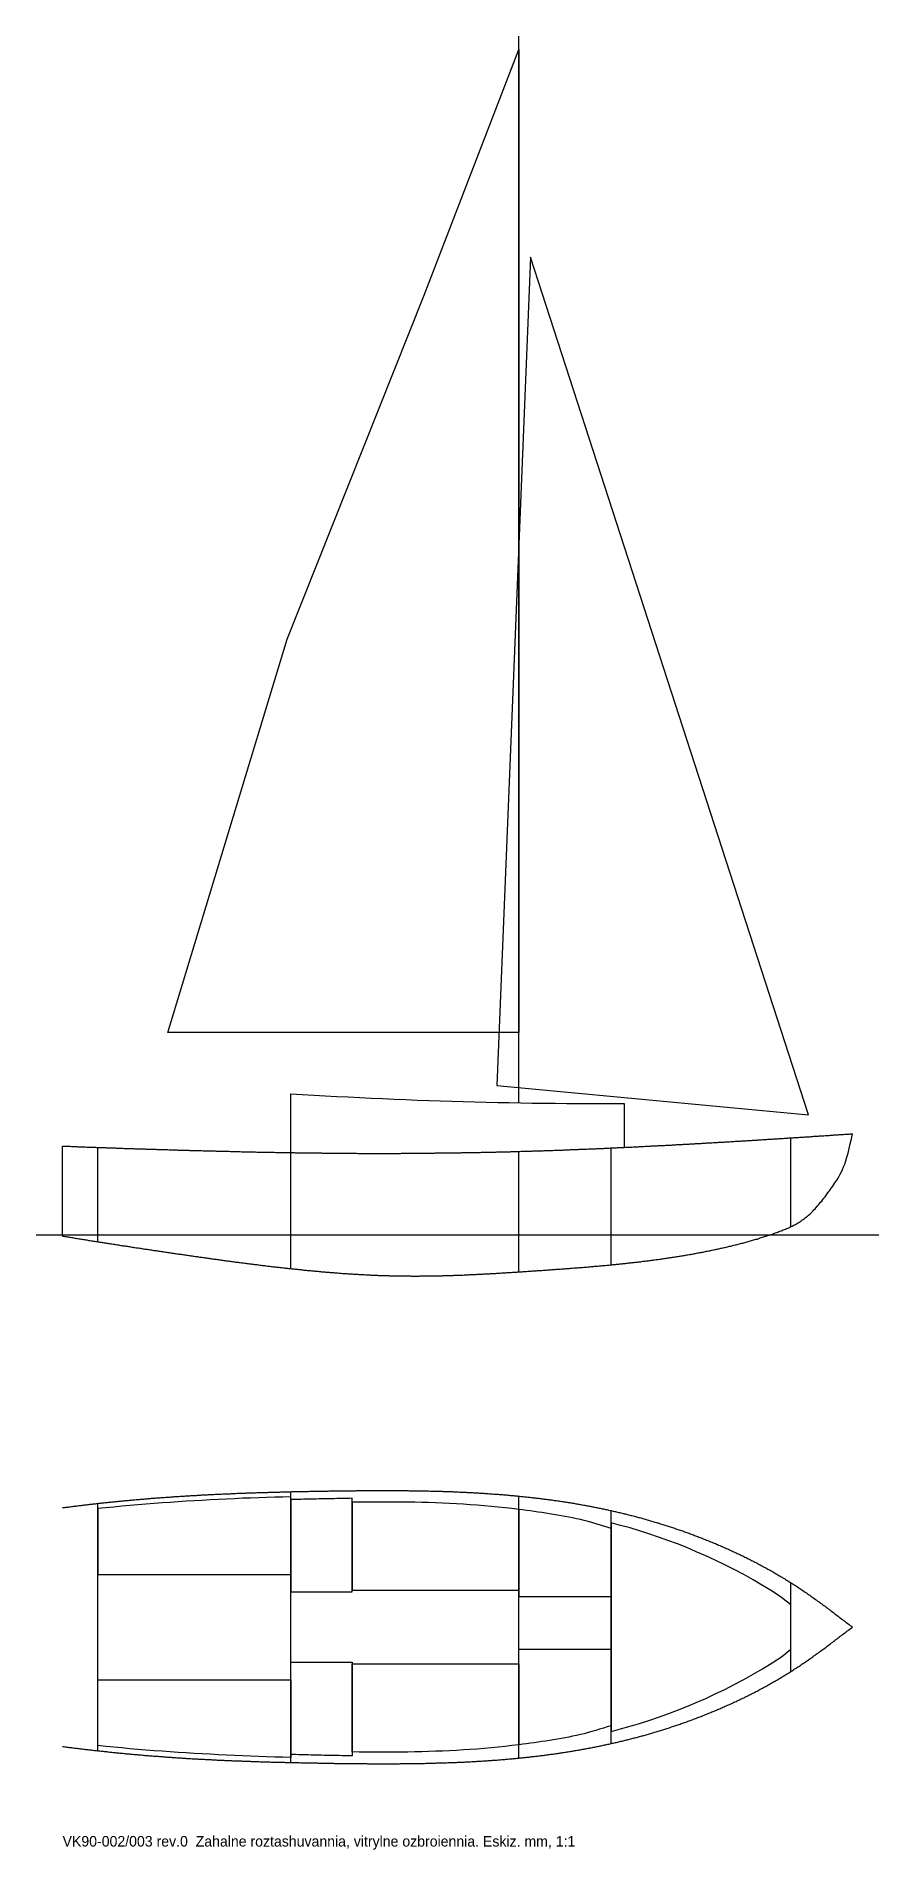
# Model space of a CAD drawing. Header units: millimetres. Extents: x -300 to 9300, y -6536 to 14123.
import ezdxf

# ---------------------------------------------------------------- set-up
doc = ezdxf.new("R2010")
doc.units = ezdxf.units.MM
for name, color, linetype in [('KORPUS', 7, 'Continuous'), ('PEREBIRKY', 1, 'Continuous'), ('PRYMISHCHENNIA', 8, 'Continuous'), ('RANHOUT', 5, 'Continuous'), ('TEXT', 7, 'Continuous'), ('VITRYLA', 3, 'Continuous')]:
    doc.layers.add(name, color=color, linetype=linetype)

msp = doc.modelspace()

# ---------------------------------------------------------------- linework, layer by layer
at = {"layer": 'KORPUS'}
for p, q in [((0, 455), (0, 1480)), ((-300, 469), (9300, 469))]:
    msp.add_line(p, q, dxfattribs=at)
for points in [[(2600, 1405), (2600, 2075), (2731, 2067), (2862, 2060), (2993, 2052), (3124, 2045), (3255, 2039), (3386, 2032), (3517, 2026), (3648, 2020), (3779, 2014), (3910, 2009), (4041, 2004), (4172, 1999), (4303, 1995), (4434, 1991), (4566, 1987), (4697, 1983), (4828, 1980), (4959, 1977), (5090, 1975), (5221, 1972), (5352, 1970), (5483, 1969), (5614, 1967), (5745, 1966), (5876, 1966), (6007, 1965), (6138, 1965), (6269, 1965), (6400, 1965), (6400, 1465)], [(0, 455), (12, 453), (25, 451), (38, 449), (50, 447), (62, 445), (75, 443), (88, 441), (100, 439), (112, 437), (125, 434), (138, 432), (150, 430), (162, 428), (175, 426), (188, 424), (200, 422), (213, 420), (225, 418), (238, 416), (250, 414), (262, 412), (275, 410), (288, 408), (300, 406), (312, 404), (325, 402), (338, 400), (350, 398), (363, 396), (375, 394), (388, 392), (400, 390), (413, 388), (425, 386), (438, 384), (450, 382), (462, 380), (475, 378), (488, 376), (500, 375), (513, 373), (525, 371), (538, 369), (550, 367), (562, 365), (575, 363), (588, 361), (600, 359), (612, 357), (625, 355), (638, 353), (650, 351), (663, 349), (675, 347), (688, 345), (700, 343), (712, 342), (725, 340), (738, 338), (750, 336), (763, 334), (775, 332), (788, 330), (800, 328), (812, 326), (825, 324), (838, 322), (850, 321), (862, 319), (875, 317), (888, 315), (900, 313), (913, 311), (925, 309), (938, 307), (950, 305), (962, 304), (975, 302), (988, 300), (1000, 298), (1012, 296), (1025, 294), (1038, 292), (1050, 291), (1062, 289), (1075, 287), (1088, 285), (1100, 283), (1112, 281), (1125, 279), (1138, 278), (1150, 276), (1162, 274), (1175, 272), (1188, 270), (1200, 268), (1213, 267), (1225, 265), (1238, 263), (1250, 261), (1263, 259), (1275, 257), (1288, 256), (1300, 254), (1312, 252), (1325, 250), (1338, 248), (1350, 247), (1362, 245), (1375, 243), (1388, 241), (1400, 239), (1412, 238), (1425, 236), (1438, 234), (1450, 232), (1463, 230), (1475, 229), (1488, 227), (1500, 225), (1513, 223), (1525, 221), (1537, 220), (1550, 218), (1562, 216), (1575, 214), (1588, 213), (1600, 211), (1612, 209), (1625, 207), (1638, 206), (1650, 204), (1662, 202), (1675, 200), (1688, 199), (1700, 197), (1713, 195), (1725, 193), (1738, 192), (1750, 190), (1763, 188), (1775, 186), (1788, 185), (1800, 183), (1812, 181), (1825, 180), (1838, 178), (1850, 176), (1862, 174), (1875, 173), (1888, 171), (1900, 169), (1912, 168), (1925, 166), (1938, 164), (1950, 163), (1963, 161), (1975, 159), (1988, 158), (2000, 156), (2013, 154), (2025, 153), (2038, 151), (2050, 149), (2062, 148), (2075, 146), (2088, 145), (2100, 143), (2113, 141), (2125, 140), (2138, 138), (2150, 137), (2162, 135), (2175, 133), (2188, 132), (2200, 130), (2212, 129), (2225, 127), (2238, 126), (2250, 124), (2262, 123), (2275, 121), (2288, 119), (2300, 118), (2312, 116), (2325, 115), (2338, 113), (2350, 112), (2363, 110), (2375, 109), (2388, 107), (2400, 106), (2412, 105), (2425, 103), (2438, 102), (2450, 100), (2463, 99), (2475, 97), (2488, 96), (2500, 95), (2512, 93), (2525, 92), (2538, 90), (2550, 89), (2562, 88), (2575, 86), (2588, 85), (2600, 84), (2613, 82), (2625, 81), (2638, 80), (2650, 78), (2662, 77), (2675, 76), (2688, 74), (2700, 73), (2713, 72), (2725, 71), (2738, 69), (2750, 68), (2762, 67), (2775, 66), (2788, 64), (2800, 63), (2812, 62), (2825, 61), (2838, 60), (2850, 58), (2862, 57), (2875, 56), (2888, 55), (2900, 54), (2912, 53), (2925, 51), (2938, 50), (2950, 49), (2963, 48), (2975, 47), (2988, 46), (3000, 45), (3012, 44), (3025, 43), (3038, 42), (3050, 41), (3062, 40), (3075, 39), (3088, 38), (3100, 37), (3113, 36), (3125, 35), (3138, 34), (3150, 33), (3162, 32), (3175, 31), (3188, 30), (3200, 30), (3212, 29), (3225, 28), (3238, 27), (3250, 26), (3262, 25), (3275, 24), (3288, 24), (3300, 23), (3312, 22), (3325, 21), (3338, 21), (3350, 20), (3363, 19), (3375, 18), (3388, 18), (3400, 17), (3412, 16), (3425, 16), (3438, 15), (3450, 14), (3463, 14), (3475, 13), (3488, 12), (3500, 12), (3512, 11), (3525, 11), (3537, 10), (3550, 10), (3562, 9), (3575, 8), (3588, 8), (3600, 7), (3613, 7), (3625, 7), (3638, 6), (3650, 6), (3662, 5), (3675, 5), (3688, 4), (3700, 4), (3713, 4), (3725, 3), (3738, 3), (3750, 3), (3762, 2), (3775, 2), (3788, 2), (3800, 2), (3812, 1), (3825, 1), (3838, 1), (3850, 1), (3863, 0), (3875, 0), (3888, 0), (3900, 0), (3912, 0), (3925, 0), (3938, 0), (3950, 0), (3963, 0), (3975, -1), (3988, -1), (4000, -1), (4012, -1), (4025, -1), (4038, -1), (4050, -1), (4062, -1), (4075, 0), (4088, 0), (4100, 0), (4112, 0), (4125, 0), (4138, 0), (4150, 0), (4163, 0), (4175, 1), (4188, 1), (4200, 1), (4212, 1), (4225, 1), (4238, 2), (4250, 2), (4262, 2), (4275, 2), (4288, 3), (4300, 3), (4312, 3), (4325, 3), (4338, 4), (4350, 4), (4362, 4), (4375, 5), (4388, 5), (4400, 6), (4413, 6), (4425, 6), (4438, 7), (4450, 7), (4462, 8), (4475, 8), (4488, 8), (4500, 9), (4512, 9), (4525, 10), (4538, 10), (4550, 11), (4562, 11), (4575, 12), (4588, 12), (4600, 13), (4612, 13), (4625, 14), (4638, 15), (4650, 15), (4663, 16), (4675, 16), (4688, 17), (4700, 17), (4712, 18), (4725, 19), (4738, 19), (4750, 20), (4762, 21), (4775, 21), (4788, 22), (4800, 23), (4812, 23), (4825, 24), (4838, 25), (4850, 25), (4863, 26), (4875, 27), (4888, 27), (4900, 28), (4913, 29), (4925, 29), (4938, 30), (4950, 31), (4962, 32), (4975, 32), (4988, 33), (5000, 34), (5012, 35), (5025, 35), (5038, 36), (5050, 37), (5062, 38), (5075, 39), (5088, 39), (5100, 40), (5113, 41), (5125, 42), (5138, 43), (5150, 43), (5163, 44), (5175, 45), (5188, 46), (5200, 47), (5212, 47), (5225, 48), (5238, 49), (5250, 50), (5262, 51), (5275, 52), (5288, 52), (5300, 53), (5312, 54), (5325, 55), (5338, 56), (5350, 57), (5363, 57), (5375, 58), (5388, 59), (5400, 60), (5413, 61), (5425, 62), (5438, 63), (5450, 63), (5462, 64), (5475, 65), (5488, 66), (5500, 67), (5512, 68), (5525, 69), (5538, 69), (5550, 70), (5562, 71), (5575, 72), (5588, 73), (5600, 74), (5613, 75), (5625, 76), (5638, 77), (5650, 77), (5663, 78), (5675, 79), (5688, 80), (5700, 81), (5712, 82), (5725, 83), (5738, 84), (5750, 85), (5762, 86), (5775, 87), (5788, 88), (5800, 89), (5812, 90), (5825, 91), (5838, 91), (5850, 92), (5863, 93), (5875, 94), (5888, 95), (5900, 96), (5913, 97), (5925, 98), (5938, 99), (5950, 100), (5962, 101), (5975, 102), (5988, 104), (6000, 105), (6012, 106), (6025, 107), (6038, 108), (6050, 109), (6062, 110), (6075, 111), (6088, 112), (6100, 113), (6113, 114), (6125, 115), (6138, 117), (6150, 118), (6162, 119), (6175, 120), (6188, 121), (6200, 122), (6212, 123), (6225, 125), (6238, 126), (6250, 127), (6262, 128), (6275, 130), (6288, 131), (6300, 132), (6312, 133), (6325, 135), (6338, 136), (6350, 137), (6363, 138), (6375, 140), (6388, 141), (6400, 142), (6413, 144), (6425, 145), (6438, 146), (6450, 148), (6462, 149), (6475, 150), (6488, 152), (6500, 153), (6512, 155), (6525, 156), (6538, 158), (6550, 159), (6562, 161), (6575, 162), (6588, 163), (6600, 165), (6613, 167), (6625, 168), (6638, 170), (6650, 171), (6663, 173), (6675, 174), (6688, 176), (6700, 178), (6712, 179), (6725, 181), (6738, 182), (6750, 184), (6762, 186), (6775, 187), (6788, 189), (6800, 191), (6812, 193), (6825, 194), (6838, 196), (6850, 198), (6863, 200), (6875, 202), (6888, 203), (6900, 205), (6913, 207), (6925, 209), (6938, 211), (6950, 213), (6962, 215), (6975, 217), (6988, 219), (7000, 221), (7012, 223), (7025, 225), (7038, 227), (7050, 229), (7062, 231), (7075, 233), (7088, 235), (7100, 237), (7113, 239), (7125, 241), (7138, 244), (7150, 246), (7163, 248), (7175, 250), (7188, 252), (7200, 255), (7212, 257), (7225, 259), (7238, 262), (7250, 264), (7262, 266), (7275, 269), (7288, 271), (7300, 273), (7312, 276), (7325, 278), (7338, 281), (7350, 283), (7363, 286), (7375, 288), (7388, 291), (7400, 294), (7413, 296), (7425, 299), (7438, 301), (7450, 304), (7462, 307), (7475, 310), (7488, 312), (7500, 315), (7512, 318), (7525, 321), (7538, 323), (7550, 326), (7562, 329), (7575, 332), (7588, 335), (7600, 338), (7613, 341), (7625, 344), (7638, 347), (7650, 350), (7663, 353), (7675, 356), (7688, 359), (7700, 363), (7712, 366), (7725, 369), (7738, 372), (7750, 375), (7762, 379), (7775, 382), (7788, 386), (7800, 389), (7812, 392), (7825, 396), (7838, 399), (7850, 403), (7863, 407), (7875, 410), (7888, 414), (7900, 418), (7913, 421), (7925, 425), (7938, 429), (7950, 433), (7962, 437), (7975, 441), (7988, 445), (8000, 449), (8013, 453), (8025, 457), (8038, 461), (8050, 465), (8062, 469), (8075, 474), (8088, 478), (8100, 482), (8113, 487), (8125, 491), (8138, 495), (8150, 500), (8162, 505), (8175, 509), (8188, 514), (8200, 519), (8212, 524), (8225, 529), (8238, 534), (8250, 539), (8263, 544), (8275, 550), (8288, 556), (8300, 562), (8312, 568), (8325, 574), (8338, 581), (8350, 588), (8362, 595), (8375, 602), (8388, 610), (8400, 618), (8412, 626), (8425, 634), (8438, 643), (8450, 652), (8462, 662), (8475, 672), (8488, 682), (8500, 693), (8513, 704), (8525, 716), (8538, 728), (8550, 740), (8562, 753), (8575, 766), (8588, 780), (8600, 794), (8612, 809), (8625, 824), (8638, 839), (8650, 854), (8662, 870), (8675, 886), (8688, 903), (8700, 920), (8712, 937), (8725, 954), (8738, 971), (8750, 989), (8763, 1006), (8775, 1024), (8788, 1042), (8800, 1060), (8812, 1078), (8825, 1097), (8838, 1116), (8850, 1137), (8862, 1160), (8875, 1185), (8888, 1212), (8900, 1242), (8912, 1275), (8925, 1313), (8938, 1354), (8950, 1400), (8962, 1451), (8975, 1505), (8988, 1562), (9000, 1620)], [(0, 1480), (12, 1480), (25, 1479), (38, 1479), (50, 1478), (62, 1478), (75, 1477), (88, 1477), (100, 1476), (112, 1476), (125, 1475), (138, 1475), (150, 1474), (162, 1474), (175, 1473), (188, 1473), (200, 1472), (213, 1472), (225, 1471), (238, 1471), (250, 1470), (262, 1470), (275, 1469), (288, 1469), (300, 1468), (312, 1468), (325, 1468), (338, 1467), (350, 1467), (363, 1466), (375, 1466), (388, 1465), (400, 1465), (413, 1464), (425, 1464), (438, 1463), (450, 1463), (462, 1463), (475, 1462), (488, 1462), (500, 1461), (513, 1461), (525, 1460), (538, 1460), (550, 1460), (562, 1459), (575, 1459), (588, 1458), (600, 1458), (612, 1457), (625, 1457), (638, 1456), (650, 1456), (663, 1456), (675, 1455), (688, 1455), (700, 1454), (712, 1454), (725, 1454), (738, 1453), (750, 1453), (763, 1452), (775, 1452), (788, 1451), (800, 1451), (812, 1451), (825, 1450), (838, 1450), (850, 1449), (862, 1449), (875, 1449), (888, 1448), (900, 1448), (913, 1447), (925, 1447), (938, 1447), (950, 1446), (962, 1446), (975, 1445), (988, 1445), (1000, 1445), (1012, 1444), (1025, 1444), (1038, 1444), (1050, 1443), (1062, 1443), (1075, 1442), (1088, 1442), (1100, 1442), (1112, 1441), (1125, 1441), (1138, 1440), (1150, 1440), (1162, 1440), (1175, 1439), (1188, 1439), (1200, 1439), (1213, 1438), (1225, 1438), (1238, 1437), (1250, 1437), (1263, 1437), (1275, 1436), (1288, 1436), (1300, 1436), (1312, 1435), (1325, 1435), (1338, 1435), (1350, 1434), (1362, 1434), (1375, 1433), (1388, 1433), (1400, 1433), (1412, 1432), (1425, 1432), (1438, 1432), (1450, 1431), (1463, 1431), (1475, 1431), (1488, 1430), (1500, 1430), (1513, 1430), (1525, 1429), (1537, 1429), (1550, 1429), (1562, 1428), (1575, 1428), (1588, 1428), (1600, 1427), (1612, 1427), (1625, 1427), (1638, 1426), (1650, 1426), (1662, 1426), (1675, 1425), (1688, 1425), (1700, 1425), (1713, 1424), (1725, 1424), (1738, 1424), (1750, 1423), (1763, 1423), (1775, 1423), (1788, 1422), (1800, 1422), (1812, 1422), (1825, 1421), (1838, 1421), (1850, 1421), (1862, 1421), (1875, 1420), (1888, 1420), (1900, 1420), (1912, 1419), (1925, 1419), (1938, 1419), (1950, 1418), (1963, 1418), (1975, 1418), (1988, 1418), (2000, 1417), (2013, 1417), (2025, 1417), (2038, 1416), (2050, 1416), (2062, 1416), (2075, 1415), (2088, 1415), (2100, 1415), (2113, 1415), (2125, 1414), (2138, 1414), (2150, 1414), (2162, 1414), (2175, 1413), (2188, 1413), (2200, 1413), (2212, 1412), (2225, 1412), (2238, 1412), (2250, 1412), (2262, 1411), (2275, 1411), (2288, 1411), (2300, 1411), (2312, 1410), (2325, 1410), (2338, 1410), (2350, 1410), (2363, 1409), (2375, 1409), (2388, 1409), (2400, 1409), (2412, 1409), (2425, 1408), (2438, 1408), (2450, 1408), (2463, 1408), (2475, 1407), (2488, 1407), (2500, 1407), (2512, 1407), (2525, 1407), (2538, 1406), (2550, 1406), (2562, 1406), (2575, 1406), (2588, 1405), (2600, 1405), (2613, 1405), (2625, 1405), (2638, 1405), (2650, 1404), (2662, 1404), (2675, 1404), (2688, 1404), (2700, 1404), (2713, 1404), (2725, 1403), (2738, 1403), (2750, 1403), (2762, 1403), (2775, 1403), (2788, 1402), (2800, 1402), (2812, 1402), (2825, 1402), (2838, 1402), (2850, 1402), (2862, 1402), (2875, 1401), (2888, 1401), (2900, 1401), (2912, 1401), (2925, 1401), (2938, 1401), (2950, 1401), (2963, 1400), (2975, 1400), (2988, 1400), (3000, 1400), (3012, 1400), (3025, 1400), (3038, 1400), (3050, 1400), (3062, 1399), (3075, 1399), (3088, 1399), (3100, 1399), (3113, 1399), (3125, 1399), (3138, 1399), (3150, 1399), (3162, 1399), (3175, 1398), (3188, 1398), (3200, 1398), (3212, 1398), (3225, 1398), (3238, 1398), (3250, 1398), (3262, 1398), (3275, 1398), (3288, 1398), (3300, 1398), (3312, 1398), (3325, 1398), (3338, 1398), (3350, 1398), (3363, 1397), (3375, 1397), (3388, 1397), (3400, 1397), (3412, 1397), (3425, 1397), (3438, 1397), (3450, 1397), (3463, 1397), (3475, 1397), (3488, 1397), (3500, 1397), (3512, 1397), (3525, 1397), (3537, 1397), (3550, 1397), (3562, 1397), (3575, 1397), (3588, 1397), (3600, 1397), (3613, 1397), (3625, 1397), (3638, 1397), (3650, 1397), (3662, 1397), (3675, 1397), (3688, 1397), (3700, 1397), (3713, 1397), (3725, 1397), (3738, 1397), (3750, 1397), (3762, 1397), (3775, 1397), (3788, 1397), (3800, 1397), (3812, 1397), (3825, 1397), (3838, 1397), (3850, 1397), (3863, 1398), (3875, 1398), (3888, 1398), (3900, 1398), (3912, 1398), (3925, 1398), (3938, 1398), (3950, 1398), (3963, 1398), (3975, 1398), (3988, 1398), (4000, 1398), (4012, 1398), (4025, 1398), (4038, 1399), (4050, 1399), (4062, 1399), (4075, 1399), (4088, 1399), (4100, 1399), (4112, 1399), (4125, 1399), (4138, 1399), (4150, 1400), (4163, 1400), (4175, 1400), (4188, 1400), (4200, 1400), (4212, 1400), (4225, 1400), (4238, 1400), (4250, 1401), (4262, 1401), (4275, 1401), (4288, 1401), (4300, 1401), (4312, 1401), (4325, 1401), (4338, 1402), (4350, 1402), (4362, 1402), (4375, 1402), (4388, 1402), (4400, 1402), (4413, 1403), (4425, 1403), (4438, 1403), (4450, 1403), (4462, 1403), (4475, 1403), (4488, 1404), (4500, 1404), (4512, 1404), (4525, 1404), (4538, 1404), (4550, 1405), (4562, 1405), (4575, 1405), (4588, 1405), (4600, 1405), (4612, 1406), (4625, 1406), (4638, 1406), (4650, 1406), (4663, 1407), (4675, 1407), (4688, 1407), (4700, 1407), (4712, 1408), (4725, 1408), (4738, 1408), (4750, 1408), (4762, 1408), (4775, 1409), (4788, 1409), (4800, 1409), (4812, 1410), (4825, 1410), (4838, 1410), (4850, 1410), (4863, 1411), (4875, 1411), (4888, 1411), (4900, 1411), (4913, 1412), (4925, 1412), (4938, 1412), (4950, 1413), (4962, 1413), (4975, 1413), (4988, 1413), (5000, 1414), (5012, 1414), (5025, 1414), (5038, 1415), (5050, 1415), (5062, 1415), (5075, 1416), (5088, 1416), (5100, 1416), (5113, 1417), (5125, 1417), (5138, 1417), (5150, 1418), (5163, 1418), (5175, 1418), (5188, 1419), (5200, 1419), (5212, 1419), (5225, 1420), (5238, 1420), (5250, 1420), (5262, 1421), (5275, 1421), (5288, 1422), (5300, 1422), (5312, 1422), (5325, 1423), (5338, 1423), (5350, 1423), (5363, 1424), (5375, 1424), (5388, 1425), (5400, 1425), (5413, 1425), (5425, 1426), (5438, 1426), (5450, 1427), (5462, 1427), (5475, 1427), (5488, 1428), (5500, 1428), (5512, 1429), (5525, 1429), (5538, 1430), (5550, 1430), (5562, 1430), (5575, 1431), (5588, 1431), (5600, 1432), (5613, 1432), (5625, 1433), (5638, 1433), (5650, 1434), (5663, 1434), (5675, 1434), (5688, 1435), (5700, 1435), (5712, 1436), (5725, 1436), (5738, 1437), (5750, 1437), (5762, 1438), (5775, 1438), (5788, 1439), (5800, 1439), (5812, 1440), (5825, 1440), (5838, 1441), (5850, 1441), (5863, 1442), (5875, 1442), (5888, 1443), (5900, 1443), (5913, 1444), (5925, 1444), (5938, 1445), (5950, 1445), (5962, 1446), (5975, 1446), (5988, 1447), (6000, 1447), (6012, 1448), (6025, 1448), (6038, 1449), (6050, 1449), (6062, 1450), (6075, 1450), (6088, 1451), (6100, 1452), (6113, 1452), (6125, 1453), (6138, 1453), (6150, 1454), (6162, 1454), (6175, 1455), (6188, 1455), (6200, 1456), (6212, 1457), (6225, 1457), (6238, 1458), (6250, 1458), (6262, 1459), (6275, 1459), (6288, 1460), (6300, 1461), (6312, 1461), (6325, 1462), (6338, 1462), (6350, 1463), (6363, 1463), (6375, 1464), (6388, 1465), (6400, 1465), (6413, 1466), (6425, 1466), (6438, 1467), (6450, 1468), (6462, 1468), (6475, 1469), (6488, 1469), (6500, 1470), (6512, 1471), (6525, 1471), (6538, 1472), (6550, 1473), (6562, 1473), (6575, 1474), (6588, 1474), (6600, 1475), (6613, 1476), (6625, 1476), (6638, 1477), (6650, 1478), (6663, 1478), (6675, 1479), (6688, 1479), (6700, 1480), (6712, 1481), (6725, 1481), (6738, 1482), (6750, 1483), (6762, 1483), (6775, 1484), (6788, 1485), (6800, 1485), (6812, 1486), (6825, 1487), (6838, 1487), (6850, 1488), (6863, 1488), (6875, 1489), (6888, 1490), (6900, 1490), (6913, 1491), (6925, 1492), (6938, 1492), (6950, 1493), (6962, 1494), (6975, 1494), (6988, 1495), (7000, 1496), (7012, 1497), (7025, 1497), (7038, 1498), (7050, 1499), (7062, 1499), (7075, 1500), (7088, 1501), (7100, 1501), (7113, 1502), (7125, 1503), (7138, 1503), (7150, 1504), (7163, 1505), (7175, 1505), (7188, 1506), (7200, 1507), (7212, 1508), (7225, 1508), (7238, 1509), (7250, 1510), (7262, 1510), (7275, 1511), (7288, 1512), (7300, 1513), (7312, 1513), (7325, 1514), (7338, 1515), (7350, 1515), (7363, 1516), (7375, 1517), (7388, 1518), (7400, 1518), (7413, 1519), (7425, 1520), (7438, 1520), (7450, 1521), (7462, 1522), (7475, 1523), (7488, 1523), (7500, 1524), (7512, 1525), (7525, 1526), (7538, 1526), (7550, 1527), (7562, 1528), (7575, 1529), (7588, 1529), (7600, 1530), (7613, 1531), (7625, 1531), (7638, 1532), (7650, 1533), (7663, 1534), (7675, 1534), (7688, 1535), (7700, 1536), (7712, 1537), (7725, 1537), (7738, 1538), (7750, 1539), (7762, 1540), (7775, 1541), (7788, 1541), (7800, 1542), (7812, 1543), (7825, 1544), (7838, 1544), (7850, 1545), (7863, 1546), (7875, 1547), (7888, 1547), (7900, 1548), (7913, 1549), (7925, 1550), (7938, 1551), (7950, 1551), (7962, 1552), (7975, 1553), (7988, 1554), (8000, 1554), (8013, 1555), (8025, 1556), (8038, 1557), (8050, 1558), (8062, 1558), (8075, 1559), (8088, 1560), (8100, 1561), (8113, 1561), (8125, 1562), (8138, 1563), (8150, 1564), (8162, 1565), (8175, 1565), (8188, 1566), (8200, 1567), (8212, 1568), (8225, 1569), (8238, 1569), (8250, 1570), (8263, 1571), (8275, 1572), (8288, 1573), (8300, 1574), (8312, 1574), (8325, 1575), (8338, 1576), (8350, 1577), (8362, 1578), (8375, 1578), (8388, 1579), (8400, 1580), (8412, 1581), (8425, 1582), (8438, 1582), (8450, 1583), (8462, 1584), (8475, 1585), (8488, 1586), (8500, 1587), (8513, 1587), (8525, 1588), (8538, 1589), (8550, 1590), (8562, 1591), (8575, 1592), (8588, 1592), (8600, 1593), (8612, 1594), (8625, 1595), (8638, 1596), (8650, 1597), (8662, 1597), (8675, 1598), (8688, 1599), (8700, 1600), (8712, 1601), (8725, 1602), (8738, 1602), (8750, 1603), (8763, 1604), (8775, 1605), (8788, 1606), (8800, 1607), (8812, 1607), (8825, 1608), (8838, 1609), (8850, 1610), (8862, 1611), (8875, 1612), (8888, 1612), (8900, 1613), (8912, 1614), (8925, 1615), (8938, 1616), (8950, 1617), (8962, 1617), (8975, 1618), (8988, 1619), (9000, 1620)], [(0, -2640), (12, -2638), (25, -2637), (38, -2635), (50, -2633), (62, -2632), (75, -2630), (88, -2629), (100, -2627), (112, -2625), (125, -2624), (138, -2622), (150, -2621), (162, -2619), (175, -2618), (188, -2616), (200, -2615), (213, -2613), (225, -2612), (238, -2610), (250, -2609), (262, -2607), (275, -2606), (288, -2604), (300, -2603), (312, -2601), (325, -2600), (338, -2598), (350, -2597), (363, -2596), (375, -2594), (388, -2593), (400, -2591), (413, -2590), (425, -2589), (438, -2587), (450, -2586), (462, -2585), (475, -2583), (488, -2582), (500, -2581), (513, -2579), (525, -2578), (538, -2577), (550, -2575), (562, -2574), (575, -2573), (588, -2572), (600, -2570), (612, -2569), (625, -2568), (638, -2567), (650, -2565), (663, -2564), (675, -2563), (688, -2562), (700, -2561), (712, -2559), (725, -2558), (738, -2557), (750, -2556), (763, -2555), (775, -2554), (788, -2553), (800, -2551), (812, -2550), (825, -2549), (838, -2548), (850, -2547), (862, -2546), (875, -2545), (888, -2544), (900, -2543), (913, -2542), (925, -2541), (938, -2539), (950, -2538), (962, -2537), (975, -2536), (988, -2535), (1000, -2534), (1012, -2533), (1025, -2532), (1038, -2531), (1050, -2530), (1062, -2529), (1075, -2528), (1088, -2528), (1100, -2527), (1112, -2526), (1125, -2525), (1138, -2524), (1150, -2523), (1162, -2522), (1175, -2521), (1188, -2520), (1200, -2519), (1213, -2518), (1225, -2518), (1238, -2517), (1250, -2516), (1263, -2515), (1275, -2514), (1288, -2513), (1300, -2512), (1312, -2512), (1325, -2511), (1338, -2510), (1350, -2509), (1362, -2508), (1375, -2508), (1388, -2507), (1400, -2506), (1412, -2505), (1425, -2504), (1438, -2504), (1450, -2503), (1463, -2502), (1475, -2501), (1488, -2501), (1500, -2500), (1513, -2499), (1525, -2499), (1537, -2498), (1550, -2497), (1562, -2496), (1575, -2496), (1588, -2495), (1600, -2494), (1612, -2494), (1625, -2493), (1638, -2492), (1650, -2492), (1662, -2491), (1675, -2491), (1688, -2490), (1700, -2489), (1713, -2489), (1725, -2488), (1738, -2487), (1750, -2487), (1763, -2486), (1775, -2486), (1788, -2485), (1800, -2484), (1812, -2484), (1825, -2483), (1838, -2483), (1850, -2482), (1862, -2482), (1875, -2481), (1888, -2481), (1900, -2480), (1912, -2480), (1925, -2479), (1938, -2478), (1950, -2478), (1963, -2477), (1975, -2477), (1988, -2476), (2000, -2476), (2013, -2476), (2025, -2475), (2038, -2475), (2050, -2474), (2062, -2474), (2075, -2473), (2088, -2473), (2100, -2472), (2113, -2472), (2125, -2471), (2138, -2471), (2150, -2470), (2162, -2470), (2175, -2470), (2188, -2469), (2200, -2469), (2212, -2468), (2225, -2468), (2238, -2468), (2250, -2467), (2262, -2467), (2275, -2466), (2288, -2466), (2300, -2466), (2312, -2465), (2325, -2465), (2338, -2465), (2350, -2464), (2363, -2464), (2375, -2463), (2388, -2463), (2400, -2463), (2412, -2462), (2425, -2462), (2438, -2462), (2450, -2461), (2463, -2461), (2475, -2461), (2488, -2460), (2500, -2460), (2512, -2460), (2525, -2460), (2538, -2459), (2550, -2459), (2562, -2459), (2575, -2458), (2588, -2458), (2600, -2458), (2613, -2457), (2625, -2457), (2638, -2457), (2650, -2457), (2662, -2456), (2675, -2456), (2688, -2456), (2700, -2456), (2713, -2455), (2725, -2455), (2738, -2455), (2750, -2454), (2762, -2454), (2775, -2454), (2788, -2454), (2800, -2454), (2812, -2453), (2825, -2453), (2838, -2453), (2850, -2453), (2862, -2452), (2875, -2452), (2888, -2452), (2900, -2452), (2912, -2451), (2925, -2451), (2938, -2451), (2950, -2451), (2963, -2451), (2975, -2450), (2988, -2450), (3000, -2450), (3012, -2450), (3025, -2450), (3038, -2449), (3050, -2449), (3062, -2449), (3075, -2449), (3088, -2449), (3100, -2448), (3113, -2448), (3125, -2448), (3138, -2448), (3150, -2448), (3162, -2448), (3175, -2447), (3188, -2447), (3200, -2447), (3212, -2447), (3225, -2447), (3238, -2447), (3250, -2446), (3262, -2446), (3275, -2446), (3288, -2446), (3300, -2446), (3312, -2446), (3325, -2446), (3338, -2446), (3350, -2445), (3363, -2445), (3375, -2445), (3388, -2445), (3400, -2445), (3412, -2445), (3425, -2445), (3438, -2445), (3450, -2445), (3463, -2445), (3475, -2444), (3488, -2444), (3500, -2444), (3512, -2444), (3525, -2444), (3537, -2444), (3550, -2444), (3562, -2444), (3575, -2444), (3588, -2444), (3600, -2444), (3613, -2444), (3625, -2444), (3638, -2444), (3650, -2444), (3662, -2444), (3675, -2444), (3688, -2444), (3700, -2444), (3713, -2444), (3725, -2444), (3738, -2444), (3750, -2444), (3762, -2444), (3775, -2444), (3788, -2444), (3800, -2444), (3812, -2444), (3825, -2444), (3838, -2444), (3850, -2445), (3863, -2445), (3875, -2445), (3888, -2445), (3900, -2445), (3912, -2445), (3925, -2445), (3938, -2445), (3950, -2446), (3963, -2446), (3975, -2446), (3988, -2446), (4000, -2446), (4012, -2446), (4025, -2447), (4038, -2447), (4050, -2447), (4062, -2447), (4075, -2447), (4088, -2448), (4100, -2448), (4112, -2448), (4125, -2448), (4138, -2449), (4150, -2449), (4163, -2449), (4175, -2449), (4188, -2450), (4200, -2450), (4212, -2450), (4225, -2451), (4238, -2451), (4250, -2451), (4262, -2452), (4275, -2452), (4288, -2452), (4300, -2453), (4312, -2453), (4325, -2453), (4338, -2454), (4350, -2454), (4362, -2455), (4375, -2455), (4388, -2456), (4400, -2456), (4413, -2456), (4425, -2457), (4438, -2457), (4450, -2458), (4462, -2458), (4475, -2459), (4488, -2459), (4500, -2460), (4512, -2460), (4525, -2461), (4538, -2462), (4550, -2462), (4562, -2463), (4575, -2463), (4588, -2464), (4600, -2464), (4612, -2465), (4625, -2466), (4638, -2466), (4650, -2467), (4663, -2468), (4675, -2468), (4688, -2469), (4700, -2470), (4712, -2470), (4725, -2471), (4738, -2472), (4750, -2473), (4762, -2473), (4775, -2474), (4788, -2475), (4800, -2476), (4812, -2477), (4825, -2477), (4838, -2478), (4850, -2479), (4863, -2480), (4875, -2481), (4888, -2482), (4900, -2483), (4913, -2484), (4925, -2484), (4938, -2485), (4950, -2486), (4962, -2487), (4975, -2488), (4988, -2489), (5000, -2490), (5012, -2491), (5025, -2492), (5038, -2493), (5050, -2494), (5062, -2495), (5075, -2497), (5088, -2498), (5100, -2499), (5113, -2500), (5125, -2501), (5138, -2502), (5150, -2503), (5163, -2505), (5175, -2506), (5188, -2507), (5200, -2508), (5212, -2509), (5225, -2511), (5238, -2512), (5250, -2513), (5262, -2515), (5275, -2516), (5288, -2517), (5300, -2519), (5312, -2520), (5325, -2521), (5338, -2523), (5350, -2524), (5363, -2526), (5375, -2527), (5388, -2529), (5400, -2530), (5413, -2531), (5425, -2533), (5438, -2535), (5450, -2536), (5462, -2538), (5475, -2539), (5488, -2541), (5500, -2542), (5512, -2544), (5525, -2546), (5538, -2547), (5550, -2549), (5562, -2551), (5575, -2552), (5588, -2554), (5600, -2556), (5613, -2558), (5625, -2559), (5638, -2561), (5650, -2563), (5663, -2565), (5675, -2567), (5688, -2569), (5700, -2571), (5712, -2572), (5725, -2574), (5738, -2576), (5750, -2578), (5762, -2580), (5775, -2582), (5788, -2584), (5800, -2586), (5812, -2588), (5825, -2590), (5838, -2593), (5850, -2595), (5863, -2597), (5875, -2599), (5888, -2601), (5900, -2603), (5913, -2606), (5925, -2608), (5938, -2610), (5950, -2612), (5962, -2615), (5975, -2617), (5988, -2619), (6000, -2622), (6012, -2624), (6025, -2626), (6038, -2629), (6050, -2631), (6062, -2634), (6075, -2636), (6088, -2639), (6100, -2641), (6113, -2644), (6125, -2646), (6138, -2649), (6150, -2651), (6162, -2654), (6175, -2657), (6188, -2659), (6200, -2662), (6212, -2665), (6225, -2668), (6238, -2670), (6250, -2673), (6262, -2676), (6275, -2679), (6288, -2682), (6300, -2684), (6312, -2687), (6325, -2690), (6338, -2693), (6350, -2696), (6363, -2699), (6375, -2702), (6388, -2705), (6400, -2708), (6413, -2711), (6425, -2714), (6438, -2717), (6450, -2721), (6462, -2724), (6475, -2727), (6488, -2730), (6500, -2733), (6512, -2737), (6525, -2740), (6538, -2743), (6550, -2746), (6562, -2750), (6575, -2753), (6588, -2757), (6600, -2760), (6613, -2763), (6625, -2767), (6638, -2770), (6650, -2774), (6663, -2777), (6675, -2781), (6688, -2785), (6700, -2788), (6712, -2792), (6725, -2796), (6738, -2799), (6750, -2803), (6762, -2807), (6775, -2811), (6788, -2814), (6800, -2818), (6812, -2822), (6825, -2826), (6838, -2830), (6850, -2834), (6863, -2838), (6875, -2842), (6888, -2846), (6900, -2850), (6913, -2854), (6925, -2858), (6938, -2862), (6950, -2866), (6962, -2870), (6975, -2874), (6988, -2879), (7000, -2883), (7012, -2887), (7025, -2891), (7038, -2896), (7050, -2900), (7062, -2905), (7075, -2909), (7088, -2913), (7100, -2918), (7113, -2922), (7125, -2927), (7138, -2931), (7150, -2936), (7163, -2941), (7175, -2945), (7188, -2950), (7200, -2955), (7212, -2959), (7225, -2964), (7238, -2969), (7250, -2974), (7262, -2978), (7275, -2983), (7288, -2988), (7300, -2993), (7312, -2998), (7325, -3003), (7338, -3008), (7350, -3013), (7363, -3018), (7375, -3023), (7388, -3028), (7400, -3033), (7413, -3039), (7425, -3044), (7438, -3049), (7450, -3054), (7462, -3060), (7475, -3065), (7488, -3070), (7500, -3076), (7512, -3081), (7525, -3087), (7538, -3092), (7550, -3098), (7562, -3103), (7575, -3109), (7588, -3114), (7600, -3120), (7613, -3126), (7625, -3131), (7638, -3137), (7650, -3143), (7663, -3149), (7675, -3154), (7688, -3160), (7700, -3166), (7712, -3172), (7725, -3178), (7738, -3184), (7750, -3190), (7762, -3196), (7775, -3202), (7788, -3208), (7800, -3215), (7812, -3221), (7825, -3227), (7838, -3233), (7850, -3240), (7863, -3246), (7875, -3252), (7888, -3259), (7900, -3265), (7913, -3272), (7925, -3278), (7938, -3285), (7950, -3292), (7962, -3298), (7975, -3305), (7988, -3312), (8000, -3319), (8013, -3325), (8025, -3332), (8038, -3339), (8050, -3346), (8062, -3353), (8075, -3360), (8088, -3367), (8100, -3375), (8113, -3382), (8125, -3389), (8138, -3396), (8150, -3404), (8162, -3411), (8175, -3418), (8188, -3426), (8200, -3433), (8212, -3441), (8225, -3448), (8238, -3456), (8250, -3464), (8263, -3472), (8275, -3479), (8288, -3487), (8300, -3495), (8312, -3503), (8325, -3511), (8338, -3519), (8350, -3527), (8362, -3535), (8375, -3543), (8388, -3552), (8400, -3560), (8412, -3568), (8425, -3577), (8438, -3585), (8450, -3594), (8462, -3602), (8475, -3611), (8488, -3620), (8500, -3628), (8513, -3637), (8525, -3646), (8538, -3655), (8550, -3663), (8562, -3672), (8575, -3681), (8588, -3690), (8600, -3699), (8612, -3708), (8625, -3717), (8638, -3726), (8650, -3736), (8662, -3745), (8675, -3754), (8688, -3763), (8700, -3772), (8712, -3782), (8725, -3791), (8738, -3800), (8750, -3810), (8763, -3819), (8775, -3829), (8788, -3838), (8800, -3847), (8812, -3857), (8825, -3866), (8838, -3876), (8850, -3885), (8862, -3895), (8875, -3904), (8888, -3914), (8900, -3923), (8912, -3933), (8925, -3943), (8938, -3952), (8950, -3962), (8962, -3971), (8975, -3981), (8988, -3990), (9000, -4000)], [(0, -5360), (12, -5362), (25, -5363), (38, -5365), (50, -5367), (62, -5368), (75, -5370), (88, -5371), (100, -5373), (112, -5375), (125, -5376), (138, -5378), (150, -5379), (162, -5381), (175, -5382), (188, -5384), (200, -5385), (213, -5387), (225, -5388), (238, -5390), (250, -5391), (262, -5393), (275, -5394), (288, -5396), (300, -5397), (312, -5399), (325, -5400), (338, -5402), (350, -5403), (363, -5404), (375, -5406), (388, -5407), (400, -5409), (413, -5410), (425, -5411), (438, -5413), (450, -5414), (462, -5415), (475, -5417), (488, -5418), (500, -5419), (513, -5421), (525, -5422), (538, -5423), (550, -5425), (562, -5426), (575, -5427), (588, -5428), (600, -5430), (612, -5431), (625, -5432), (638, -5433), (650, -5435), (663, -5436), (675, -5437), (688, -5438), (700, -5439), (712, -5441), (725, -5442), (738, -5443), (750, -5444), (763, -5445), (775, -5446), (788, -5447), (800, -5449), (812, -5450), (825, -5451), (838, -5452), (850, -5453), (862, -5454), (875, -5455), (888, -5456), (900, -5457), (913, -5458), (925, -5459), (938, -5461), (950, -5462), (962, -5463), (975, -5464), (988, -5465), (1000, -5466), (1012, -5467), (1025, -5468), (1038, -5469), (1050, -5470), (1062, -5471), (1075, -5472), (1088, -5472), (1100, -5473), (1112, -5474), (1125, -5475), (1138, -5476), (1150, -5477), (1162, -5478), (1175, -5479), (1188, -5480), (1200, -5481), (1213, -5482), (1225, -5482), (1238, -5483), (1250, -5484), (1263, -5485), (1275, -5486), (1288, -5487), (1300, -5488), (1312, -5488), (1325, -5489), (1338, -5490), (1350, -5491), (1362, -5492), (1375, -5492), (1388, -5493), (1400, -5494), (1412, -5495), (1425, -5496), (1438, -5496), (1450, -5497), (1463, -5498), (1475, -5499), (1488, -5499), (1500, -5500), (1513, -5501), (1525, -5501), (1537, -5502), (1550, -5503), (1562, -5504), (1575, -5504), (1588, -5505), (1600, -5506), (1612, -5506), (1625, -5507), (1638, -5508), (1650, -5508), (1662, -5509), (1675, -5509), (1688, -5510), (1700, -5511), (1713, -5511), (1725, -5512), (1738, -5513), (1750, -5513), (1763, -5514), (1775, -5514), (1788, -5515), (1800, -5516), (1812, -5516), (1825, -5517), (1838, -5517), (1850, -5518), (1862, -5518), (1875, -5519), (1888, -5519), (1900, -5520), (1912, -5520), (1925, -5521), (1938, -5522), (1950, -5522), (1963, -5523), (1975, -5523), (1988, -5524), (2000, -5524), (2013, -5524), (2025, -5525), (2038, -5525), (2050, -5526), (2062, -5526), (2075, -5527), (2088, -5527), (2100, -5528), (2113, -5528), (2125, -5529), (2138, -5529), (2150, -5530), (2162, -5530), (2175, -5530), (2188, -5531), (2200, -5531), (2212, -5532), (2225, -5532), (2238, -5532), (2250, -5533), (2262, -5533), (2275, -5534), (2288, -5534), (2300, -5534), (2312, -5535), (2325, -5535), (2338, -5535), (2350, -5536), (2363, -5536), (2375, -5537), (2388, -5537), (2400, -5537), (2412, -5538), (2425, -5538), (2438, -5538), (2450, -5539), (2463, -5539), (2475, -5539), (2488, -5540), (2500, -5540), (2512, -5540), (2525, -5540), (2538, -5541), (2550, -5541), (2562, -5541), (2575, -5542), (2588, -5542), (2600, -5542), (2613, -5543), (2625, -5543), (2638, -5543), (2650, -5543), (2662, -5544), (2675, -5544), (2688, -5544), (2700, -5544), (2713, -5545), (2725, -5545), (2738, -5545), (2750, -5546), (2762, -5546), (2775, -5546), (2788, -5546), (2800, -5546), (2812, -5547), (2825, -5547), (2838, -5547), (2850, -5547), (2862, -5548), (2875, -5548), (2888, -5548), (2900, -5548), (2912, -5549), (2925, -5549), (2938, -5549), (2950, -5549), (2963, -5549), (2975, -5550), (2988, -5550), (3000, -5550), (3012, -5550), (3025, -5550), (3038, -5551), (3050, -5551), (3062, -5551), (3075, -5551), (3088, -5551), (3100, -5552), (3113, -5552), (3125, -5552), (3138, -5552), (3150, -5552), (3162, -5552), (3175, -5553), (3188, -5553), (3200, -5553), (3212, -5553), (3225, -5553), (3238, -5553), (3250, -5554), (3262, -5554), (3275, -5554), (3288, -5554), (3300, -5554), (3312, -5554), (3325, -5554), (3338, -5554), (3350, -5555), (3363, -5555), (3375, -5555), (3388, -5555), (3400, -5555), (3412, -5555), (3425, -5555), (3438, -5555), (3450, -5555), (3463, -5555), (3475, -5556), (3488, -5556), (3500, -5556), (3512, -5556), (3525, -5556), (3537, -5556), (3550, -5556), (3562, -5556), (3575, -5556), (3588, -5556), (3600, -5556), (3613, -5556), (3625, -5556), (3638, -5556), (3650, -5556), (3662, -5556), (3675, -5556), (3688, -5556), (3700, -5556), (3713, -5556), (3725, -5556), (3738, -5556), (3750, -5556), (3762, -5556), (3775, -5556), (3788, -5556), (3800, -5556), (3812, -5556), (3825, -5556), (3838, -5556), (3850, -5555), (3863, -5555), (3875, -5555), (3888, -5555), (3900, -5555), (3912, -5555), (3925, -5555), (3938, -5555), (3950, -5554), (3963, -5554), (3975, -5554), (3988, -5554), (4000, -5554), (4012, -5554), (4025, -5553), (4038, -5553), (4050, -5553), (4062, -5553), (4075, -5553), (4088, -5552), (4100, -5552), (4112, -5552), (4125, -5552), (4138, -5551), (4150, -5551), (4163, -5551), (4175, -5551), (4188, -5550), (4200, -5550), (4212, -5550), (4225, -5549), (4238, -5549), (4250, -5549), (4262, -5548), (4275, -5548), (4288, -5548), (4300, -5547), (4312, -5547), (4325, -5547), (4338, -5546), (4350, -5546), (4362, -5545), (4375, -5545), (4388, -5544), (4400, -5544), (4413, -5544), (4425, -5543), (4438, -5543), (4450, -5542), (4462, -5542), (4475, -5541), (4488, -5541), (4500, -5540), (4512, -5540), (4525, -5539), (4538, -5538), (4550, -5538), (4562, -5537), (4575, -5537), (4588, -5536), (4600, -5536), (4612, -5535), (4625, -5534), (4638, -5534), (4650, -5533), (4663, -5532), (4675, -5532), (4688, -5531), (4700, -5530), (4712, -5530), (4725, -5529), (4738, -5528), (4750, -5527), (4762, -5527), (4775, -5526), (4788, -5525), (4800, -5524), (4812, -5523), (4825, -5523), (4838, -5522), (4850, -5521), (4863, -5520), (4875, -5519), (4888, -5518), (4900, -5517), (4913, -5516), (4925, -5516), (4938, -5515), (4950, -5514), (4962, -5513), (4975, -5512), (4988, -5511), (5000, -5510), (5012, -5509), (5025, -5508), (5038, -5507), (5050, -5506), (5062, -5505), (5075, -5503), (5088, -5502), (5100, -5501), (5113, -5500), (5125, -5499), (5138, -5498), (5150, -5497), (5163, -5495), (5175, -5494), (5188, -5493), (5200, -5492), (5212, -5491), (5225, -5489), (5238, -5488), (5250, -5487), (5262, -5485), (5275, -5484), (5288, -5483), (5300, -5481), (5312, -5480), (5325, -5479), (5338, -5477), (5350, -5476), (5363, -5474), (5375, -5473), (5388, -5471), (5400, -5470), (5413, -5469), (5425, -5467), (5438, -5465), (5450, -5464), (5462, -5462), (5475, -5461), (5488, -5459), (5500, -5458), (5512, -5456), (5525, -5454), (5538, -5453), (5550, -5451), (5562, -5449), (5575, -5448), (5588, -5446), (5600, -5444), (5613, -5442), (5625, -5441), (5638, -5439), (5650, -5437), (5663, -5435), (5675, -5433), (5688, -5431), (5700, -5429), (5712, -5428), (5725, -5426), (5738, -5424), (5750, -5422), (5762, -5420), (5775, -5418), (5788, -5416), (5800, -5414), (5812, -5412), (5825, -5410), (5838, -5407), (5850, -5405), (5863, -5403), (5875, -5401), (5888, -5399), (5900, -5397), (5913, -5394), (5925, -5392), (5938, -5390), (5950, -5388), (5962, -5385), (5975, -5383), (5988, -5381), (6000, -5378), (6012, -5376), (6025, -5374), (6038, -5371), (6050, -5369), (6062, -5366), (6075, -5364), (6088, -5361), (6100, -5359), (6113, -5356), (6125, -5354), (6138, -5351), (6150, -5349), (6162, -5346), (6175, -5343), (6188, -5341), (6200, -5338), (6212, -5335), (6225, -5332), (6238, -5330), (6250, -5327), (6262, -5324), (6275, -5321), (6288, -5318), (6300, -5316), (6312, -5313), (6325, -5310), (6338, -5307), (6350, -5304), (6363, -5301), (6375, -5298), (6388, -5295), (6400, -5292), (6413, -5289), (6425, -5286), (6438, -5283), (6450, -5279), (6462, -5276), (6475, -5273), (6488, -5270), (6500, -5267), (6512, -5263), (6525, -5260), (6538, -5257), (6550, -5254), (6562, -5250), (6575, -5247), (6588, -5243), (6600, -5240), (6613, -5237), (6625, -5233), (6638, -5230), (6650, -5226), (6663, -5223), (6675, -5219), (6688, -5215), (6700, -5212), (6712, -5208), (6725, -5204), (6738, -5201), (6750, -5197), (6762, -5193), (6775, -5189), (6788, -5186), (6800, -5182), (6812, -5178), (6825, -5174), (6838, -5170), (6850, -5166), (6863, -5162), (6875, -5158), (6888, -5154), (6900, -5150), (6913, -5146), (6925, -5142), (6938, -5138), (6950, -5134), (6962, -5130), (6975, -5126), (6988, -5121), (7000, -5117), (7012, -5113), (7025, -5109), (7038, -5104), (7050, -5100), (7062, -5095), (7075, -5091), (7088, -5087), (7100, -5082), (7113, -5078), (7125, -5073), (7138, -5069), (7150, -5064), (7163, -5059), (7175, -5055), (7188, -5050), (7200, -5045), (7212, -5041), (7225, -5036), (7238, -5031), (7250, -5026), (7262, -5022), (7275, -5017), (7288, -5012), (7300, -5007), (7312, -5002), (7325, -4997), (7338, -4992), (7350, -4987), (7363, -4982), (7375, -4977), (7388, -4972), (7400, -4967), (7413, -4961), (7425, -4956), (7438, -4951), (7450, -4946), (7462, -4940), (7475, -4935), (7488, -4930), (7500, -4924), (7512, -4919), (7525, -4913), (7538, -4908), (7550, -4902), (7562, -4897), (7575, -4891), (7588, -4886), (7600, -4880), (7613, -4874), (7625, -4869), (7638, -4863), (7650, -4857), (7663, -4851), (7675, -4846), (7688, -4840), (7700, -4834), (7712, -4828), (7725, -4822), (7738, -4816), (7750, -4810), (7762, -4804), (7775, -4798), (7788, -4792), (7800, -4785), (7812, -4779), (7825, -4773), (7838, -4767), (7850, -4760), (7863, -4754), (7875, -4748), (7888, -4741), (7900, -4735), (7913, -4728), (7925, -4722), (7938, -4715), (7950, -4708), (7962, -4702), (7975, -4695), (7988, -4688), (8000, -4681), (8013, -4675), (8025, -4668), (8038, -4661), (8050, -4654), (8062, -4647), (8075, -4640), (8088, -4633), (8100, -4625), (8113, -4618), (8125, -4611), (8138, -4604), (8150, -4596), (8162, -4589), (8175, -4582), (8188, -4574), (8200, -4567), (8212, -4559), (8225, -4552), (8238, -4544), (8250, -4536), (8263, -4528), (8275, -4521), (8288, -4513), (8300, -4505), (8312, -4497), (8325, -4489), (8338, -4481), (8350, -4473), (8362, -4465), (8375, -4457), (8388, -4448), (8400, -4440), (8412, -4432), (8425, -4423), (8438, -4415), (8450, -4406), (8462, -4398), (8475, -4389), (8488, -4380), (8500, -4372), (8513, -4363), (8525, -4354), (8538, -4345), (8550, -4337), (8562, -4328), (8575, -4319), (8588, -4310), (8600, -4301), (8612, -4292), (8625, -4283), (8638, -4274), (8650, -4264), (8662, -4255), (8675, -4246), (8688, -4237), (8700, -4228), (8712, -4218), (8725, -4209), (8738, -4200), (8750, -4190), (8763, -4181), (8775, -4171), (8788, -4162), (8800, -4153), (8812, -4143), (8825, -4134), (8838, -4124), (8850, -4115), (8862, -4105), (8875, -4096), (8888, -4086), (8900, -4077), (8912, -4067), (8925, -4057), (8938, -4048), (8950, -4038), (8962, -4029), (8975, -4019), (8988, -4010), (9000, -4000)]]:
    msp.add_lwpolyline(points, dxfattribs=at)
at = {"layer": 'PEREBIRKY'}
for p, q in [((400, 390), (400, 1465)), ((6250, 127), (6250, 1458)), ((8300, 562), (8300, 1574)), ((2600, 84), (2600, 1405)), ((5200, 47), (5200, 1419)), ((2600, -5542), (2600, -2458)), ((400, -5409), (400, -2591)), ((5200, -5492), (5200, -2508)), ((6250, -5327), (6250, -2673)), ((8300, -4505), (8300, -3495))]:
    msp.add_line(p, q, dxfattribs=at)
at = {"layer": 'PRYMISHCHENNIA'}
for points in [[(400, -3400), (492, -3400), (583, -3400), (675, -3400), (767, -3400), (858, -3400), (950, -3400), (1042, -3400), (1133, -3400), (1225, -3400), (1317, -3400), (1408, -3400), (1500, -3400), (1592, -3400), (1683, -3400), (1775, -3400), (1867, -3400), (1958, -3400), (2050, -3400), (2142, -3400), (2233, -3400), (2325, -3400), (2417, -3400), (2508, -3400), (2600, -3400), (2600, -2515), (2508, -2518), (2417, -2520), (2325, -2523), (2233, -2526), (2142, -2530), (2050, -2533), (1958, -2537), (1867, -2541), (1775, -2546), (1683, -2551), (1592, -2556), (1500, -2561), (1408, -2566), (1317, -2572), (1225, -2579), (1133, -2585), (1042, -2592), (950, -2599), (858, -2607), (767, -2615), (675, -2623), (583, -2632), (492, -2641), (400, -2650)], [(2600, -3600), (2629, -3600), (2658, -3600), (2688, -3600), (2717, -3600), (2746, -3600), (2775, -3600), (2804, -3600), (2833, -3600), (2862, -3600), (2892, -3600), (2921, -3600), (2950, -3600), (2979, -3600), (3008, -3600), (3038, -3600), (3067, -3600), (3096, -3600), (3125, -3600), (3154, -3600), (3183, -3600), (3212, -3600), (3242, -3600), (3271, -3600), (3300, -3600), (3300, -2533), (3271, -2534), (3242, -2534), (3212, -2535), (3183, -2535), (3154, -2536), (3125, -2536), (3096, -2537), (3067, -2537), (3038, -2538), (3008, -2538), (2979, -2539), (2950, -2540), (2921, -2540), (2892, -2541), (2862, -2542), (2833, -2542), (2804, -2543), (2775, -2544), (2746, -2544), (2717, -2545), (2688, -2546), (2658, -2547), (2629, -2547), (2600, -2548)], [(3300, -3580), (3379, -3580), (3458, -3580), (3537, -3580), (3617, -3580), (3696, -3580), (3775, -3580), (3854, -3580), (3933, -3580), (4012, -3580), (4092, -3580), (4171, -3580), (4250, -3580), (4329, -3580), (4408, -3580), (4488, -3580), (4567, -3580), (4646, -3580), (4725, -3580), (4804, -3580), (4883, -3580), (4962, -3580), (5042, -3580), (5121, -3580), (5200, -3580), (5200, -2659), (5121, -2650), (5042, -2641), (4962, -2632), (4883, -2625), (4804, -2618), (4725, -2611), (4646, -2606), (4567, -2600), (4488, -2596), (4408, -2591), (4329, -2588), (4250, -2585), (4171, -2582), (4092, -2580), (4012, -2578), (3933, -2577), (3854, -2576), (3775, -2575), (3696, -2575), (3617, -2575), (3537, -2575), (3458, -2576), (3379, -2577), (3300, -2578)], [(5200, -3650), (5244, -3650), (5288, -3650), (5331, -3650), (5375, -3650), (5419, -3650), (5462, -3650), (5506, -3650), (5550, -3650), (5594, -3650), (5638, -3650), (5681, -3650), (5725, -3650), (5769, -3650), (5812, -3650), (5856, -3650), (5900, -3650), (5944, -3650), (5988, -3650), (6031, -3650), (6075, -3650), (6119, -3650), (6162, -3650), (6206, -3650), (6250, -3650), (6250, -2876), (6206, -2862), (6162, -2849), (6119, -2836), (6075, -2823), (6031, -2810), (5988, -2798), (5944, -2786), (5900, -2775), (5856, -2766), (5812, -2757), (5769, -2748), (5725, -2740), (5681, -2732), (5638, -2724), (5594, -2717), (5550, -2709), (5506, -2702), (5462, -2696), (5419, -2689), (5375, -2683), (5331, -2676), (5288, -2670), (5244, -2665), (5200, -2659)], [(6250, -5188), (6250, -5188), (6358, -5159), (6466, -5129), (6574, -5097), (6682, -5063), (6789, -5026), (6897, -4988), (7005, -4947), (7113, -4905), (7221, -4859), (7329, -4812), (7437, -4762), (7545, -4710), (7653, -4655), (7761, -4598), (7868, -4538), (7976, -4475), (8084, -4408), (8192, -4338), (8300, -4252), (8300, -3748), (8192, -3662), (8084, -3592), (7976, -3525), (7868, -3462), (7761, -3402), (7653, -3345), (7545, -3290), (7437, -3238), (7329, -3188), (7221, -3141), (7113, -3095), (7005, -3053), (6897, -3012), (6789, -2974), (6682, -2937), (6574, -2903), (6466, -2871), (6358, -2841), (6250, -2812)], [(5200, -4250), (5244, -4250), (5288, -4250), (5331, -4250), (5375, -4250), (5419, -4250), (5462, -4250), (5506, -4250), (5550, -4250), (5594, -4250), (5638, -4250), (5681, -4250), (5725, -4250), (5769, -4250), (5812, -4250), (5856, -4250), (5900, -4250), (5944, -4250), (5988, -4250), (6031, -4250), (6075, -4250), (6119, -4250), (6162, -4250), (6206, -4250), (6250, -4250), (6250, -5124), (6206, -5138), (6162, -5151), (6119, -5164), (6075, -5177), (6031, -5190), (5988, -5202), (5944, -5214), (5900, -5225), (5856, -5234), (5812, -5243), (5769, -5252), (5725, -5260), (5681, -5268), (5638, -5276), (5594, -5283), (5550, -5291), (5506, -5298), (5462, -5304), (5419, -5311), (5375, -5317), (5331, -5324), (5288, -5330), (5244, -5335), (5200, -5341)], [(2600, -4400), (2629, -4400), (2658, -4400), (2688, -4400), (2717, -4400), (2746, -4400), (2775, -4400), (2804, -4400), (2833, -4400), (2862, -4400), (2892, -4400), (2921, -4400), (2950, -4400), (2979, -4400), (3008, -4400), (3038, -4400), (3067, -4400), (3096, -4400), (3125, -4400), (3154, -4400), (3183, -4400), (3212, -4400), (3242, -4400), (3271, -4400), (3300, -4400), (3300, -5467), (3271, -5466), (3242, -5466), (3212, -5465), (3183, -5465), (3154, -5464), (3125, -5464), (3096, -5463), (3067, -5463), (3038, -5462), (3008, -5462), (2979, -5461), (2950, -5460), (2921, -5460), (2892, -5459), (2862, -5458), (2833, -5458), (2804, -5457), (2775, -5456), (2746, -5456), (2717, -5455), (2688, -5454), (2658, -5453), (2629, -5453), (2600, -5452)], [(3300, -4420), (3379, -4420), (3458, -4420), (3537, -4420), (3617, -4420), (3696, -4420), (3775, -4420), (3854, -4420), (3933, -4420), (4012, -4420), (4092, -4420), (4171, -4420), (4250, -4420), (4329, -4420), (4408, -4420), (4488, -4420), (4567, -4420), (4646, -4420), (4725, -4420), (4804, -4420), (4883, -4420), (4962, -4420), (5042, -4420), (5121, -4420), (5200, -4420), (5200, -5341), (5121, -5350), (5042, -5359), (4962, -5368), (4883, -5375), (4804, -5382), (4725, -5389), (4646, -5394), (4567, -5400), (4488, -5404), (4408, -5409), (4329, -5412), (4250, -5415), (4171, -5418), (4092, -5420), (4012, -5422), (3933, -5423), (3854, -5424), (3775, -5425), (3696, -5425), (3617, -5425), (3537, -5425), (3458, -5424), (3379, -5423), (3300, -5422)], [(400, -4600), (492, -4600), (583, -4600), (675, -4600), (767, -4600), (858, -4600), (950, -4600), (1042, -4600), (1133, -4600), (1225, -4600), (1317, -4600), (1408, -4600), (1500, -4600), (1592, -4600), (1683, -4600), (1775, -4600), (1867, -4600), (1958, -4600), (2050, -4600), (2142, -4600), (2233, -4600), (2325, -4600), (2417, -4600), (2508, -4600), (2600, -4600), (2600, -5485), (2508, -5482), (2417, -5480), (2325, -5477), (2233, -5474), (2142, -5470), (2050, -5467), (1958, -5463), (1867, -5459), (1775, -5454), (1683, -5449), (1592, -5444), (1500, -5439), (1408, -5434), (1317, -5428), (1225, -5421), (1133, -5415), (1042, -5408), (950, -5401), (858, -5393), (767, -5385), (675, -5377), (583, -5368), (492, -5359), (400, -5350)]]:
    msp.add_lwpolyline(points, close=True, dxfattribs=at)
at = {"layer": 'RANHOUT'}
for p, q in [((5200, 1973), (5200, 14123)), ((5200, 2773), (1200, 2773))]:
    msp.add_line(p, q, dxfattribs=at)
at = {"layer": 'VITRYLA'}
for points in [[(5200, 2773), (1200, 2773), (2560, 7253), (4120, 11173), (5200, 13973)], [(8500, 1837), (5332, 11605), (4950, 2169)]]:
    msp.add_lwpolyline(points, close=True, dxfattribs=at)

# ---------------------------------------------------------------- texts
at = {"layer": 'TEXT'}
msp.add_text('VK90-002/003 rev.0  Zahalne roztashuvannia, vitrylne ozbroiennia. Eskiz. mm, 1:1', height=120, dxfattribs=at).set_placement((0, -6500))

doc.saveas('drawing.dxf')
